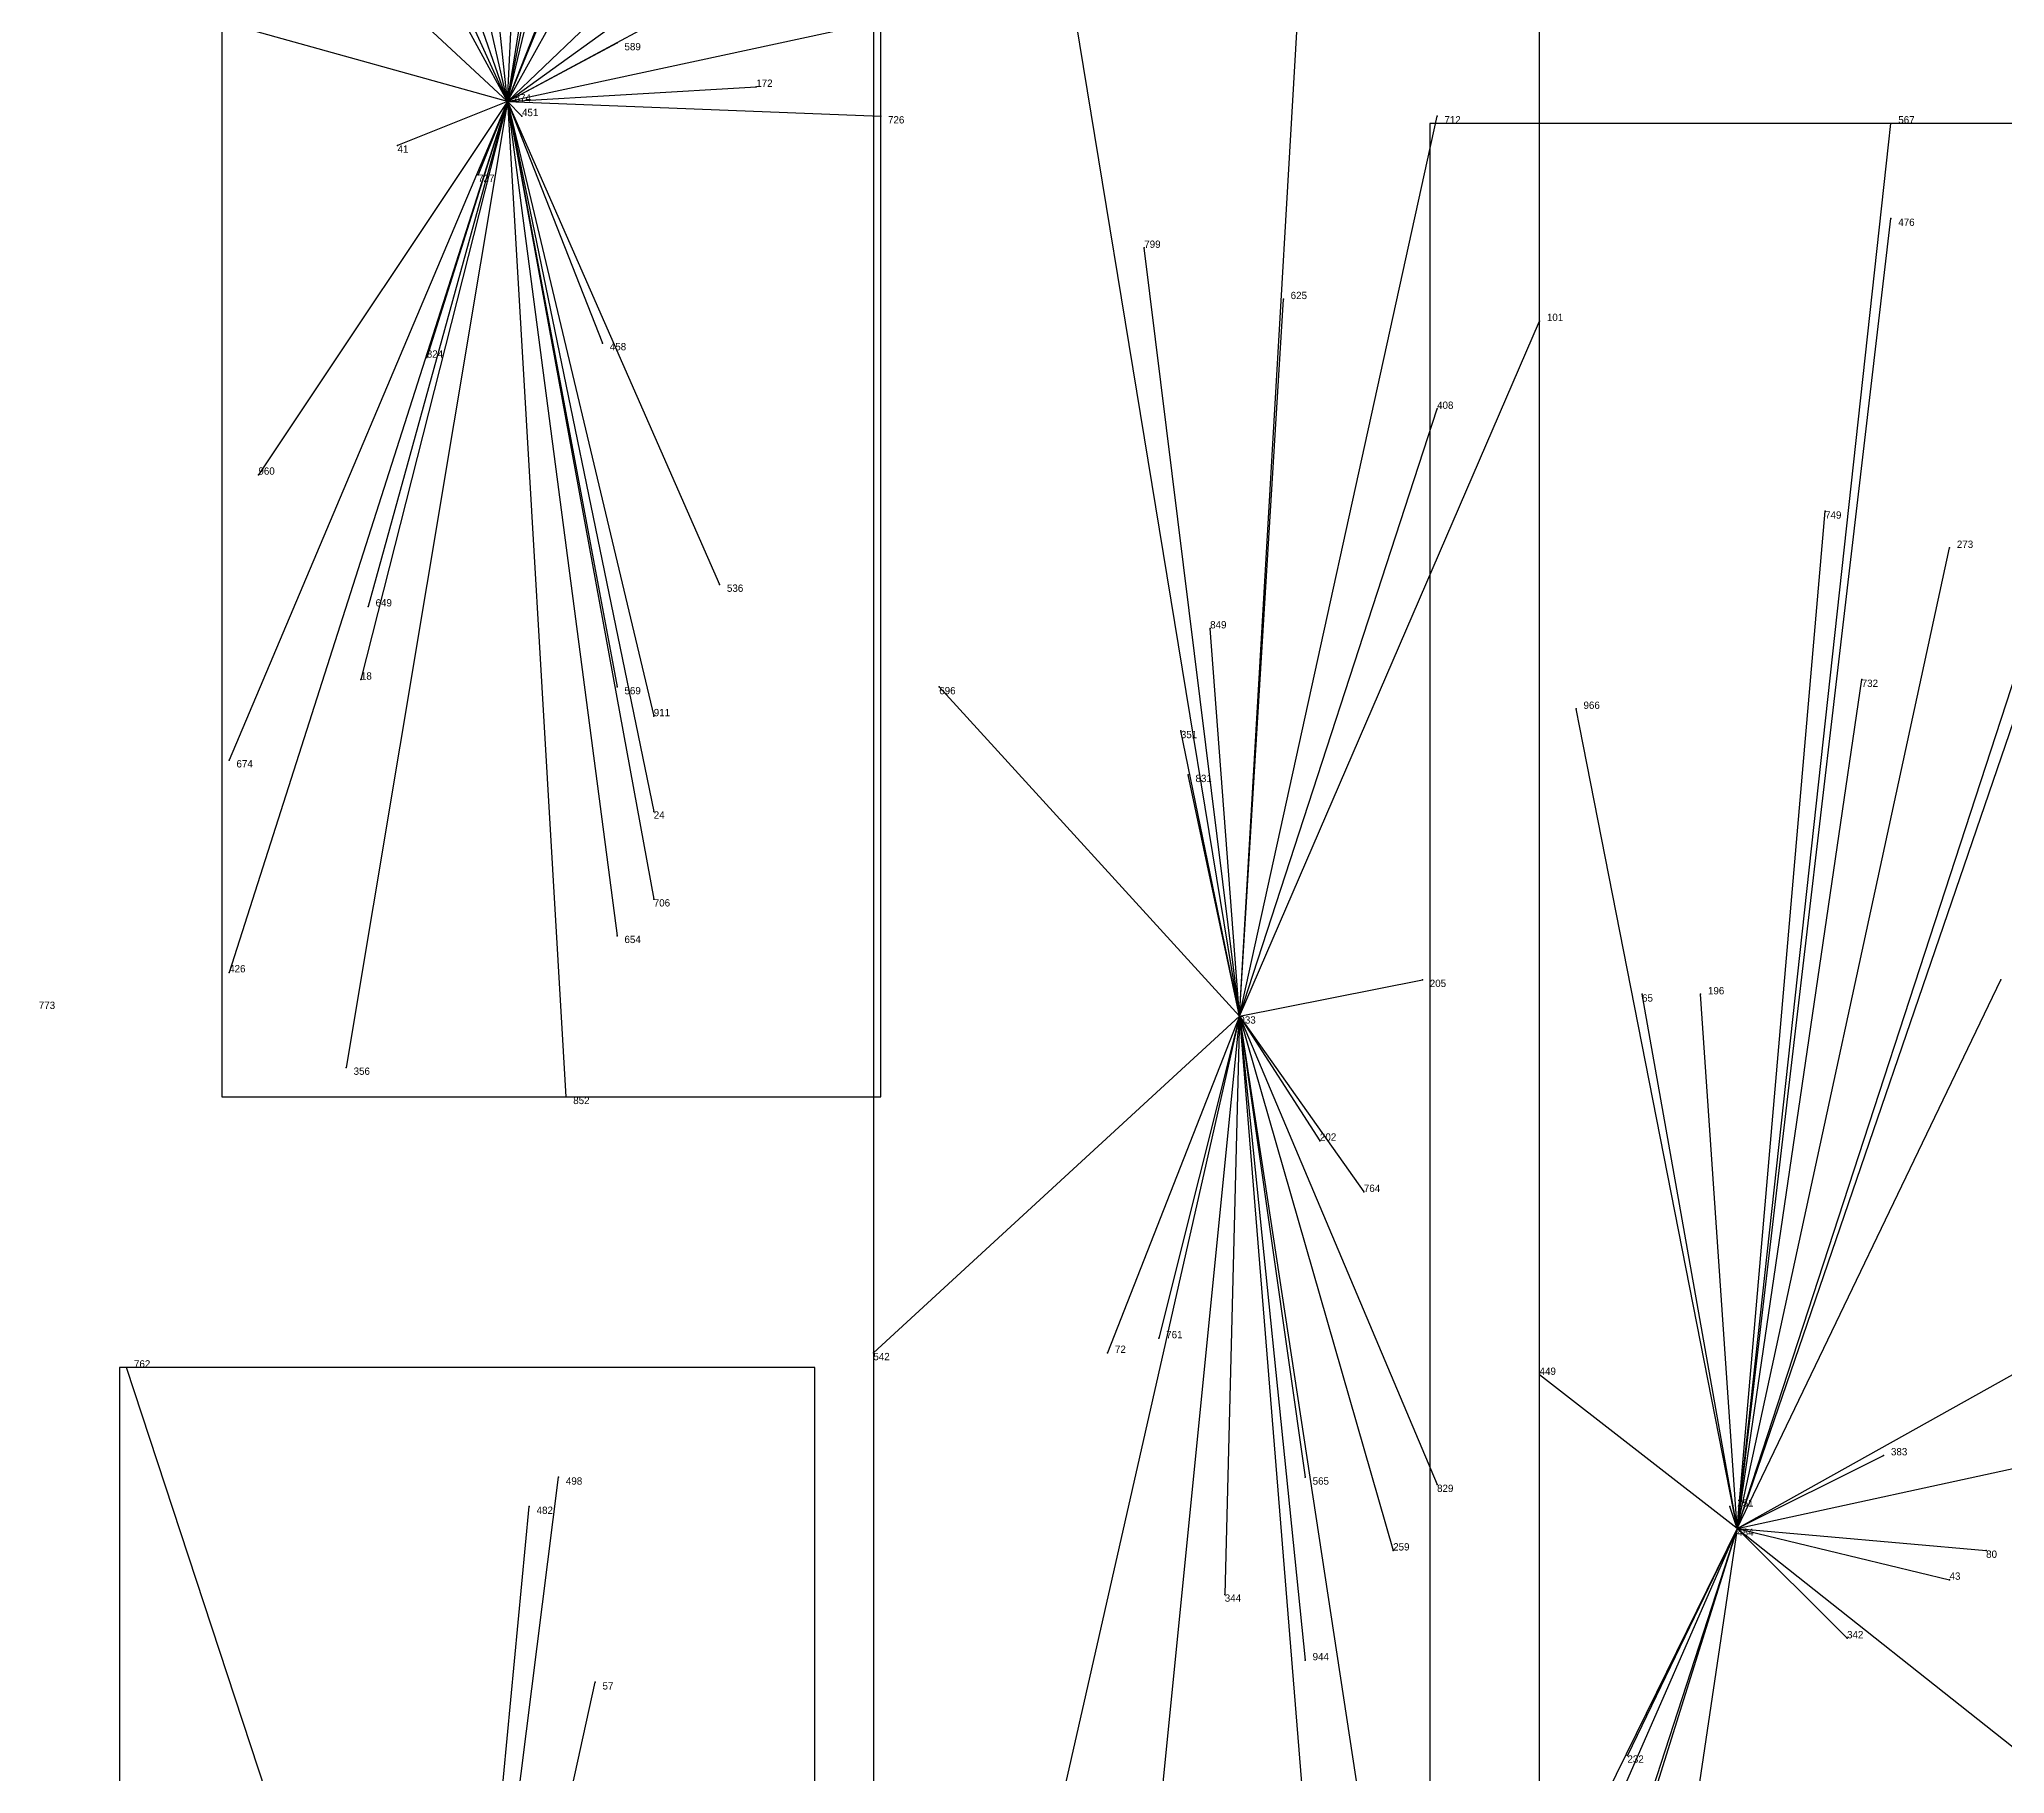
# Model space of a CAD drawing. Extents: x 0 to 1, y 0 to 1.
# Drawn here: x 0.3541 to 0.6225, y 0.3445 to 0.5815 of the extents above; entities that cross this region are included whole.
import ezdxf

# ---------------------------------------------------------------- set-up
doc = ezdxf.new("R2010")
doc.units = 0
for name, color, linetype in [('Clients', 3, 'CONTINUOUS'), ('Facilities', 3, 'CONTINUOUS'), ('Facilities_lines', 3, 'CONTINUOUS'), ('Min_max_boxes', 1, 'CONTINUOUS'), ('Normals', 1, 'CONTINUOUS'), ('Source_points', 5, 'CONTINUOUS'), ('Text', 3, 'CONTINUOUS')]:
    doc.layers.add(name, color=color, linetype=linetype)

msp = doc.modelspace()

# ---------------------------------------------------------------- linework, layer by layer
at = {"layer": 'Clients', "color": 5}
for p in [(0.433, 0.581), (0.452, 0.575), (0.42, 0.571), (0.469, 0.571), (0.545, 0.571), (0.607, 0.57), (0.403, 0.567), (0.414, 0.563), (0.607, 0.557), (0.505, 0.553), (0.524, 0.546), (0.559, 0.543), (0.431, 0.54), (0.407, 0.538), (0.545, 0.531), (0.384, 0.522), (0.598, 0.517), (0.615, 0.512), (0.447, 0.507), (0.399, 0.504), (0.514, 0.501), (0.398, 0.494), (0.603, 0.494), (0.433, 0.493), (0.477, 0.493), (0.438, 0.489), (0.564, 0.49), (0.51, 0.487), (0.38, 0.483), (0.511, 0.481), (0.438, 0.476), (0.438, 0.464), (0.433, 0.459), (0.38, 0.454), (0.543, 0.453), (0.622, 0.453), (0.573, 0.451), (0.581, 0.451), (0.396, 0.441), (0.426, 0.437), (0.529, 0.431), (0.535, 0.424), (0.507, 0.404), (0.468, 0.402), (0.5, 0.402), (0.366, 0.4), (0.559, 0.399), (0.606, 0.388), (0.425, 0.385), (0.527, 0.385), (0.545, 0.384), (0.421, 0.381), (0.585, 0.381), (0.539, 0.375), (0.62, 0.375), (0.615, 0.371), (0.516, 0.369), (0.601, 0.363), (0.527, 0.36), (0.43, 0.357), (0.571, 0.347)]:
    msp.add_point(p, dxfattribs=at)
at = {"layer": 'Facilities', "color": 3}
for p in [(0.418, 0.573), (0.518, 0.448), (0.586, 0.378)]:
    msp.add_point(p, dxfattribs=at)
at = {"layer": 'Facilities_lines', "color": 3}
for p, q in [((0.418, 0.573), (0.445, 0.741)), ((0.418, 0.573), (0.443, 0.701)), ((0.418, 0.573), (0.468, 0.7)), ((0.418, 0.573), (0.406, 0.688)), ((0.418, 0.573), (0.442, 0.672)), ((0.418, 0.573), (0.379, 0.659)), ((0.418, 0.573), (0.39, 0.654)), ((0.418, 0.573), (0.45, 0.651)), ((0.418, 0.573), (0.402, 0.644)), ((0.418, 0.573), (0.421, 0.635)), ((0.518, 0.448), (0.488, 0.631)), ((0.418, 0.573), (0.462, 0.615)), ((0.418, 0.573), (0.437, 0.607)), ((0.418, 0.573), (0.461, 0.604)), ((0.518, 0.448), (0.527, 0.602)), ((0.418, 0.573), (0.389, 0.6)), ((0.418, 0.573), (0.405, 0.597)), ((0.418, 0.573), (0.457, 0.594)), ((0.418, 0.573), (0.382, 0.583)), ((0.418, 0.573), (0.469, 0.584)), ((0.418, 0.573), (0.433, 0.581)), ((0.418, 0.573), (0.452, 0.575)), ((0.418, 0.573), (0.38, 0.454)), ((0.418, 0.573), (0.38, 0.483)), ((0.418, 0.573), (0.384, 0.522)), ((0.418, 0.573), (0.396, 0.441)), ((0.418, 0.573), (0.398, 0.494)), ((0.418, 0.573), (0.399, 0.504)), ((0.418, 0.573), (0.403, 0.567)), ((0.418, 0.573), (0.407, 0.538)), ((0.418, 0.573), (0.414, 0.563)), ((0.418, 0.573), (0.438, 0.476)), ((0.418, 0.573), (0.447, 0.507)), ((0.418, 0.573), (0.42, 0.571)), ((0.418, 0.573), (0.431, 0.54)), ((0.418, 0.573), (0.433, 0.493)), ((0.418, 0.573), (0.433, 0.459)), ((0.418, 0.573), (0.438, 0.464)), ((0.418, 0.573), (0.469, 0.571)), ((0.418, 0.573), (0.426, 0.437)), ((0.418, 0.573), (0.438, 0.489)), ((0.518, 0.448), (0.545, 0.571)), ((0.586, 0.378), (0.607, 0.57)), ((0.586, 0.378), (0.607, 0.557)), ((0.518, 0.448), (0.505, 0.553)), ((0.518, 0.448), (0.524, 0.546)), ((0.518, 0.448), (0.559, 0.543)), ((0.518, 0.448), (0.545, 0.531)), ((0.586, 0.378), (0.638, 0.53)), ((0.586, 0.378), (0.598, 0.517)), ((0.586, 0.378), (0.615, 0.512)), ((0.586, 0.378), (0.629, 0.51)), ((0.518, 0.448), (0.514, 0.501)), ((0.586, 0.378), (0.603, 0.494)), ((0.518, 0.448), (0.477, 0.493)), ((0.586, 0.378), (0.564, 0.49)), ((0.518, 0.448), (0.51, 0.487)), ((0.518, 0.448), (0.511, 0.481)), ((0.518, 0.448), (0.543, 0.453)), ((0.586, 0.378), (0.622, 0.453)), ((0.586, 0.378), (0.573, 0.451)), ((0.586, 0.378), (0.581, 0.451)), ((0.518, 0.448), (0.468, 0.402)), ((0.518, 0.448), (0.489, 0.32)), ((0.518, 0.448), (0.5, 0.402)), ((0.518, 0.448), (0.505, 0.318)), ((0.518, 0.448), (0.507, 0.404)), ((0.518, 0.448), (0.516, 0.369)), ((0.518, 0.448), (0.53, 0.3)), ((0.518, 0.448), (0.54, 0.304)), ((0.518, 0.448), (0.539, 0.375)), ((0.518, 0.448), (0.545, 0.384)), ((0.518, 0.448), (0.529, 0.431)), ((0.518, 0.448), (0.527, 0.385)), ((0.518, 0.448), (0.535, 0.424)), ((0.518, 0.448), (0.527, 0.36)), ((0.586, 0.378), (0.645, 0.411)), ((0.41, 0.266), (0.366, 0.4)), ((0.586, 0.378), (0.559, 0.399)), ((0.586, 0.378), (0.655, 0.393)), ((0.586, 0.378), (0.606, 0.388)), ((0.41, 0.266), (0.425, 0.385)), ((0.41, 0.266), (0.421, 0.381)), ((0.586, 0.378), (0.585, 0.381)), ((0.586, 0.378), (0.544, 0.244)), ((0.586, 0.378), (0.551, 0.298)), ((0.586, 0.378), (0.555, 0.315)), ((0.586, 0.378), (0.567, 0.25)), ((0.586, 0.378), (0.571, 0.347)), ((0.586, 0.378), (0.572, 0.335)), ((0.586, 0.378), (0.644, 0.332)), ((0.586, 0.378), (0.615, 0.371)), ((0.586, 0.378), (0.62, 0.375)), ((0.586, 0.378), (0.601, 0.363)), ((0.41, 0.266), (0.43, 0.357))]:
    msp.add_line(p, q, dxfattribs=at)
at = {"layer": 'Min_max_boxes', "color": 1}
for p, q in [((0.379, 0.741), (0.379, 0.437)), ((0.379, 0.741), (0.379, 0.437)), ((0.469, 0.437), (0.469, 0.741)), ((0.469, 0.437), (0.469, 0.741)), ((0.468, 0.631), (0.468, 0.3)), ((0.468, 0.631), (0.468, 0.3)), ((0.559, 0.3), (0.559, 0.631)), ((0.559, 0.3), (0.559, 0.631)), ((0.655, 0.57), (0.544, 0.57)), ((0.544, 0.57), (0.544, 0.244)), ((0.655, 0.57), (0.544, 0.57)), ((0.544, 0.57), (0.544, 0.244)), ((0.544, 0.57), (0.544, 0.57)), ((0.379, 0.437), (0.469, 0.437)), ((0.379, 0.437), (0.469, 0.437)), ((0.379, 0.437), (0.379, 0.437)), ((0.469, 0.437), (0.469, 0.437)), ((0.46, 0.4), (0.365, 0.4)), ((0.365, 0.4), (0.365, 0.068)), ((0.46, 0.4), (0.365, 0.4)), ((0.365, 0.4), (0.365, 0.068)), ((0.365, 0.4), (0.365, 0.4)), ((0.46, 0.068), (0.46, 0.4)), ((0.46, 0.068), (0.46, 0.4)), ((0.46, 0.4), (0.46, 0.4))]:
    msp.add_line(p, q, dxfattribs=at)
at = {"layer": 'Normals', "color": 1}
for p, q in [((0.433, 0.581), (0.433, 0.581, 0.1)), ((0.452, 0.575), (0.452, 0.575, 0.1)), ((0.418, 0.573), (0.418, 0.573, 0.1)), ((0.42, 0.571), (0.42, 0.571, 0.1)), ((0.469, 0.571), (0.469, 0.571, 0.1)), ((0.545, 0.571), (0.545, 0.571, 0.1)), ((0.607, 0.57), (0.607, 0.57, 0.1)), ((0.403, 0.567), (0.403, 0.567, 0.1)), ((0.414, 0.563), (0.414, 0.563, 0.1)), ((0.607, 0.557), (0.607, 0.557, 0.1)), ((0.505, 0.553), (0.505, 0.553, 0.1)), ((0.524, 0.546), (0.524, 0.546, 0.1)), ((0.559, 0.543), (0.559, 0.543, 0.1)), ((0.431, 0.54), (0.431, 0.54, 0.1)), ((0.407, 0.538), (0.407, 0.538, 0.1)), ((0.545, 0.531), (0.545, 0.531, 0.1)), ((0.384, 0.522), (0.384, 0.522, 0.1)), ((0.598, 0.517), (0.598, 0.517, 0.1)), ((0.615, 0.512), (0.615, 0.512, 0.1)), ((0.447, 0.507), (0.447, 0.507, 0.1)), ((0.399, 0.504), (0.399, 0.504, 0.1)), ((0.514, 0.501), (0.514, 0.501, 0.1)), ((0.398, 0.494), (0.398, 0.494, 0.1)), ((0.603, 0.494), (0.603, 0.494, 0.1)), ((0.433, 0.493), (0.433, 0.493, 0.1)), ((0.477, 0.493), (0.477, 0.493, 0.1)), ((0.438, 0.489), (0.438, 0.489, 0.1)), ((0.564, 0.49), (0.564, 0.49, 0.1)), ((0.51, 0.487), (0.51, 0.487, 0.1)), ((0.38, 0.483), (0.38, 0.483, 0.1)), ((0.511, 0.481), (0.511, 0.481, 0.1)), ((0.438, 0.476), (0.438, 0.476, 0.1)), ((0.438, 0.464), (0.438, 0.464, 0.1)), ((0.433, 0.459), (0.433, 0.459, 0.1)), ((0.38, 0.454), (0.38, 0.454, 0.1)), ((0.543, 0.453), (0.543, 0.453, 0.1)), ((0.622, 0.453), (0.622, 0.453, 0.1)), ((0.573, 0.451), (0.573, 0.451, 0.1)), ((0.581, 0.451), (0.581, 0.451, 0.1)), ((0.518, 0.448), (0.518, 0.448, 0.1)), ((0.396, 0.441), (0.396, 0.441, 0.1)), ((0.426, 0.437), (0.426, 0.437, 0.1)), ((0.529, 0.431), (0.529, 0.431, 0.1)), ((0.535, 0.424), (0.535, 0.424, 0.1)), ((0.507, 0.404), (0.507, 0.404, 0.1)), ((0.468, 0.402), (0.468, 0.402, 0.1)), ((0.5, 0.402), (0.5, 0.402, 0.1)), ((0.366, 0.4), (0.366, 0.4, 0.1)), ((0.559, 0.399), (0.559, 0.399, 0.1)), ((0.606, 0.388), (0.606, 0.388, 0.1)), ((0.425, 0.385), (0.425, 0.385, 0.1)), ((0.527, 0.385), (0.527, 0.385, 0.1)), ((0.545, 0.384), (0.545, 0.384, 0.1)), ((0.421, 0.381), (0.421, 0.381, 0.1)), ((0.585, 0.381), (0.585, 0.381, 0.1)), ((0.586, 0.378), (0.586, 0.378, 0.1)), ((0.539, 0.375), (0.539, 0.375, 0.1)), ((0.62, 0.375), (0.62, 0.375, 0.1)), ((0.615, 0.371), (0.615, 0.371, 0.1)), ((0.516, 0.369), (0.516, 0.369, 0.1)), ((0.601, 0.363), (0.601, 0.363, 0.1)), ((0.527, 0.36), (0.527, 0.36, 0.1)), ((0.43, 0.357), (0.43, 0.357, 0.1)), ((0.571, 0.347), (0.571, 0.347, 0.1))]:
    msp.add_line(p, q, dxfattribs=at)
at = {"layer": 'Source_points', "color": 5}
for p in [(0.433, 0.581), (0.452, 0.575), (0.418, 0.573), (0.42, 0.571), (0.469, 0.571), (0.545, 0.571), (0.607, 0.57), (0.403, 0.567), (0.414, 0.563), (0.607, 0.557), (0.505, 0.553), (0.524, 0.546), (0.559, 0.543), (0.431, 0.54), (0.407, 0.538), (0.545, 0.531), (0.384, 0.522), (0.598, 0.517), (0.615, 0.512), (0.447, 0.507), (0.399, 0.504), (0.514, 0.501), (0.398, 0.494), (0.603, 0.494), (0.433, 0.493), (0.477, 0.493), (0.438, 0.489), (0.564, 0.49), (0.51, 0.487), (0.38, 0.483), (0.511, 0.481), (0.438, 0.476), (0.438, 0.464), (0.433, 0.459), (0.38, 0.454), (0.543, 0.453), (0.622, 0.453), (0.573, 0.451), (0.581, 0.451), (0.518, 0.448), (0.396, 0.441), (0.426, 0.437), (0.529, 0.431), (0.535, 0.424), (0.507, 0.404), (0.468, 0.402), (0.5, 0.402), (0.366, 0.4), (0.559, 0.399), (0.606, 0.388), (0.425, 0.385), (0.527, 0.385), (0.545, 0.384), (0.421, 0.381), (0.585, 0.381), (0.586, 0.378), (0.539, 0.375), (0.62, 0.375), (0.615, 0.371), (0.516, 0.369), (0.601, 0.363), (0.527, 0.36), (0.43, 0.357), (0.571, 0.347)]:
    msp.add_point(p, dxfattribs=at)

# ---------------------------------------------------------------- texts
at = {"layer": 'Text', "color": 3}
for s, p in [('589', (0.434, 0.58)), ('172', (0.452, 0.575)), ('874', (0.419, 0.573)), ('451', (0.42, 0.571)), ('726', (0.47, 0.57)), ('712', (0.546, 0.57)), ('567', (0.608, 0.57)), ('41', (0.403, 0.566)), ('727', (0.414, 0.562)), ('476', (0.608, 0.556)), ('799', (0.505, 0.553)), ('625', (0.525, 0.546)), ('101', (0.56, 0.543)), ('458', (0.432, 0.539)), ('324', (0.407, 0.538)), ('408', (0.545, 0.531)), ('960', (0.384, 0.522)), ('749', (0.598, 0.516)), ('273', (0.616, 0.512)), ('649', (0.4, 0.504)), ('536', (0.448, 0.506)), ('849', (0.514, 0.501)), ('18', (0.398, 0.494)), ('732', (0.603, 0.493)), ('569', (0.434, 0.492)), ('696', (0.477, 0.492)), ('911', (0.438, 0.489)), ('966', (0.565, 0.49)), ('351', (0.51, 0.486)), ('674', (0.381, 0.482)), ('831', (0.512, 0.48)), ('24', (0.438, 0.475)), ('706', (0.438, 0.463)), ('654', (0.434, 0.458)), ('426', (0.38, 0.454)), ('205', (0.544, 0.452)), ('196', (0.582, 0.451)), ('773', (0.354, 0.449)), ('65', (0.573, 0.45)), ('933', (0.518, 0.447)), ('356', (0.397, 0.44)), ('852', (0.427, 0.436)), ('202', (0.529, 0.431)), ('764', (0.535, 0.424)), ('72', (0.501, 0.402)), ('761', (0.508, 0.404)), ('762', (0.367, 0.4)), ('542', (0.468, 0.401)), ('449', (0.559, 0.399)), ('383', (0.607, 0.388)), ('498', (0.426, 0.384)), ('565', (0.528, 0.384)), ('829', (0.545, 0.383)), ('251', (0.586, 0.381)), ('482', (0.422, 0.38)), ('259', (0.539, 0.375)), ('484', (0.586, 0.377)), ('80', (0.62, 0.374)), ('43', (0.615, 0.371)), ('344', (0.516, 0.368)), ('342', (0.601, 0.363)), ('944', (0.528, 0.36)), ('57', (0.431, 0.356)), ('232', (0.571, 0.346))]:
    msp.add_text(s, height=0.001, dxfattribs=at).set_placement(p)

doc.saveas('drawing.dxf')
